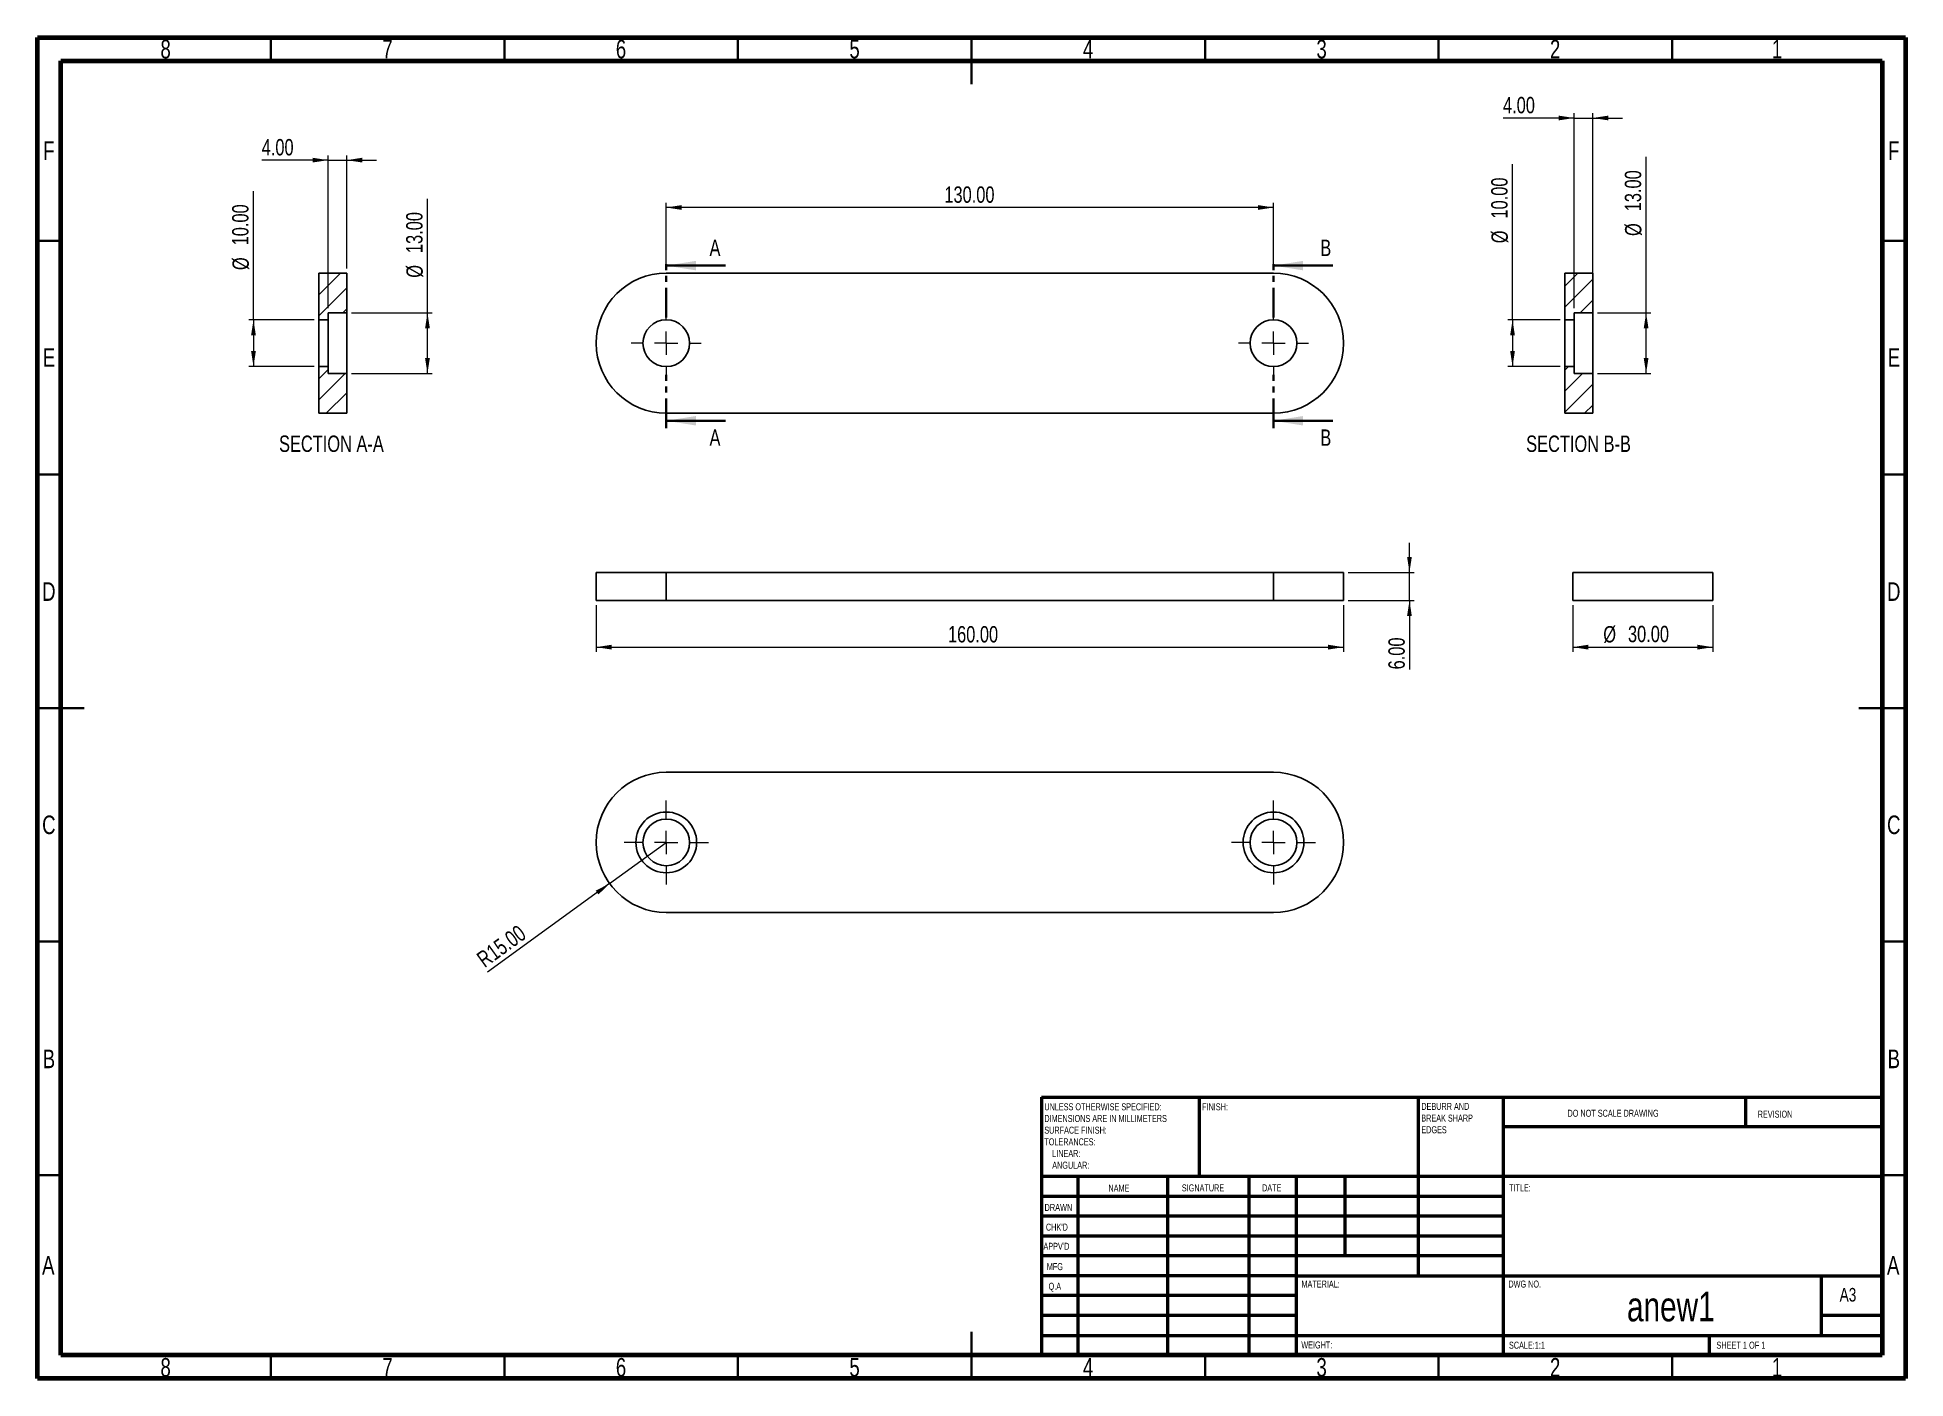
# Model space of a CAD drawing. Header units: millimetres. Extents: x 15 to 415, y 5 to 292.
import ezdxf

# ---------------------------------------------------------------- set-up
doc = ezdxf.new("R2010")
doc.units = ezdxf.units.MM
doc.linetypes.add('PHANTOM', pattern=[12.7, 6.35, -1.27, 1.27, -1.27, 1.27, -1.27])
doc.styles.add('SLDTEXTSTYLE0', font='TXT', dxfattribs={"width": 0.75})
doc.styles.add('SLDTEXTSTYLE1', font='TXT', dxfattribs={"width": 0.686449})
doc.styles.add('SLDTEXTSTYLE2', font='TXT', dxfattribs={"width": 0.6875})
doc.dimstyles.new('SLDDIMSTYLE0', dxfattribs={"dimtxt": 3.5, "dimasz": 3.302, "dimexe": 0, "dimexo": 0.0625, "dimgap": 0.875, "dimtad": 1, "dimrnd": 1e-09, "dimzin": 4, "dimdsep": 46, "dimtxsty": 'SLDTEXTSTYLE0', "dimsah": 1, "dimcen": 0.09, "dimadec": 0, "dimazin": 1, "dimtfac": 1, "dimtofl": 0, "dimtmove": 0, "dimatfit": 3, "dimfxl": 0, "dimfrac": 2, "dimtolj": 1, "dimtzin": 12, "dimarcsym": 0})
doc.dimstyles.new('SLDDIMSTYLE1', dxfattribs={"dimtxt": 3.5, "dimasz": 3.302, "dimexe": 0, "dimexo": 0.0625, "dimgap": 0.875, "dimtad": 1, "dimrnd": 1e-09, "dimzin": 4, "dimdsep": 46, "dimtxsty": 'SLDTEXTSTYLE0', "dimsah": 1, "dimcen": 0.09, "dimadec": 0, "dimazin": 1, "dimtfac": 1, "dimtmove": 0, "dimatfit": 0, "dimfxl": 0, "dimfrac": 2, "dimtolj": 1, "dimtzin": 12, "dimarcsym": 0})
doc.dimstyles.new('SLDDIMSTYLE2', dxfattribs={"dimtxt": 3.5, "dimasz": 3.302, "dimexe": 0, "dimexo": 0.0625, "dimgap": 0.875, "dimtad": 1, "dimrnd": 1e-09, "dimzin": 4, "dimdsep": 46, "dimtxsty": 'SLDTEXTSTYLE0', "dimsah": 1, "dimcen": 0, "dimadec": 0, "dimazin": 1, "dimtfac": 1, "dimtofl": 0, "dimtmove": 0, "dimatfit": 3, "dimfxl": 0, "dimfrac": 2, "dimtolj": 1, "dimtzin": 12, "dimarcsym": 0})

# ---------------------------------------------------------------- blocks, each defined once
blk = doc.blocks.new('SW_NOTE_0')
at = {"color": 0, "linetype": 'Continuous', "lineweight": 0, "char_height": 1.5, "attachment_point": 1, "style": 'SLDTEXTSTYLE0'}
for s, insert in [('UNLESS OTHERWISE SPECIFIED:', (0, 1.93)), ('SURFACE FINISH:', (0, -3.07)), ('DIMENSIONS ARE IN MILLIMETERS', (0, -0.57)), ('TOLERANCES:', (0, -5.57)), ('ANGULAR:', (1.69, -10.57)), ('LINEAR:', (1.69, -8.07))]:
    blk.add_mtext(s, dxfattribs=dict(at, insert=insert))
blk = doc.blocks.new('SW_NOTE_0_1')
at = {"color": 0, "linetype": 'Continuous', "lineweight": 0, "char_height": 1.5, "attachment_point": 1, "style": 'SLDTEXTSTYLE0'}
for s, insert in [('DEBURR AND', (0, 1.93)), ('BREAK SHARP', (0, -0.57)), ('EDGES', (0, -3.07))]:
    blk.add_mtext(s, dxfattribs=dict(at, insert=insert))
blk = doc.blocks.new('_D')
at = {"color": 7, "linetype": 'Continuous', "lineweight": 0}
for p, q in [((134.66, 170.52), (134.66, 160.52)), ((294.66, 170.52), (294.66, 160.52)), ((134.66, 161.52), (294.66, 161.52))]:
    blk.add_line(p, q, dxfattribs=at)
at = {"color": 7, "linetype": 'Continuous', "lineweight": 18}
for points in [[(134.66, 161.52), (137.96, 161.01), (137.96, 162.03)], [(294.66, 161.52), (291.35, 162.03), (291.35, 161.01)]]:
    blk.add_solid(points, dxfattribs=at)
at = {"color": 7, "linetype": 'Continuous', "lineweight": 18, "insert": (209.96, 166.03), "char_height": 3.5, "attachment_point": 1, "style": 'SLDTEXTSTYLE0'}
blk.add_mtext('160.00', dxfattribs=at)
blk = doc.blocks.new('_D_1')
at = {"color": 7, "linetype": 'Continuous', "lineweight": 0}
for p, q in [((308.77, 177.52), (308.77, 183.87)), ((295.66, 177.52), (309.77, 177.52)), ((308.77, 171.52), (308.77, 177.52)), ((295.66, 171.52), (309.77, 171.52)), ((308.77, 171.52), (308.77, 156.76))]:
    blk.add_line(p, q, dxfattribs=at)
at = {"color": 7, "linetype": 'Continuous', "lineweight": 18}
for points in [[(308.77, 177.52), (309.27, 180.82), (308.26, 180.82)], [(308.77, 171.52), (308.26, 168.22), (309.27, 168.22)]]:
    blk.add_solid(points, dxfattribs=at)
at = {"color": 7, "linetype": 'Continuous', "lineweight": 18, "insert": (304.25, 156.76), "char_height": 3.5, "attachment_point": 1, "rotation": 90, "style": 'SLDTEXTSTYLE0'}
blk.add_mtext('6.00', dxfattribs=at)
blk = doc.blocks.new('_D_2')
at = {"color": 7, "linetype": 'Continuous', "lineweight": 0}
for p, q in [((149.66, 242.56), (149.66, 256.6)), ((279.66, 242.56), (279.66, 256.6)), ((279.66, 255.6), (149.66, 255.6))]:
    blk.add_line(p, q, dxfattribs=at)
at = {"color": 7, "linetype": 'Continuous', "lineweight": 18}
for points in [[(149.66, 255.6), (152.96, 255.09), (152.96, 256.11)], [(279.66, 255.6), (276.35, 256.11), (276.35, 255.09)]]:
    blk.add_solid(points, dxfattribs=at)
at = {"color": 7, "linetype": 'Continuous', "lineweight": 18, "insert": (209.19, 260.11), "char_height": 3.5, "attachment_point": 1, "style": 'SLDTEXTSTYLE0'}
blk.add_mtext('130.00', dxfattribs=at)
blk = doc.blocks.new('SW_CENTERMARKSYMBOL_0')
at = {"color": 0, "linetype": 'Continuous', "lineweight": 18}
for p, q in [((0, 5), (0, 7.5)), ((-5, 0), (-7.5, 0)), ((0, 0), (-2.5, 0)), ((0, 0), (0, 2.5)), ((0, 0), (0, -2.5)), ((0, 0), (2.5, 0)), ((5, 0), (7.5, 0)), ((0, -5), (0, -7.5))]:
    blk.add_line(p, q, dxfattribs=at)
blk = doc.blocks.new('SW_CENTERMARKSYMBOL_1')
at = {"color": 0, "linetype": 'Continuous', "lineweight": 18}
for p, q in [((0, 5), (0, 7.5)), ((-5, 0), (-7.5, 0)), ((0, 0), (-2.5, 0)), ((0, 0), (0, 2.5)), ((0, 0), (0, -2.5)), ((0, 0), (2.5, 0)), ((5, 0), (7.5, 0)), ((0, -5), (0, -7.5))]:
    blk.add_line(p, q, dxfattribs=at)
blk = doc.blocks.new('_D_3')
at = {"color": 7, "linetype": 'Continuous', "lineweight": 0}
for q in [(149.66, 119.74), (111.36, 91.99)]:
    blk.add_line((137.51, 110.94), q, dxfattribs=at)
at = {"color": 7, "linetype": 'Continuous', "lineweight": 18}
blk.add_solid([(137.51, 110.94), (134.54, 109.41), (135.13, 108.59)], dxfattribs=at)
at = {"color": 7, "linetype": 'Continuous', "lineweight": 18, "insert": (108.72, 95.64), "char_height": 3.5, "attachment_point": 1, "rotation": 35.9257, "style": 'SLDTEXTSTYLE0'}
blk.add_mtext('R15.00', dxfattribs=at)
blk = doc.blocks.new('SW_CENTERMARKSYMBOL_2')
at = {"color": 0, "linetype": 'Continuous', "lineweight": 18}
for p, q in [((0, 5), (0, 9)), ((-5, 0), (-9, 0)), ((0, 0), (-2.5, 0)), ((0, 0), (0, 2.5)), ((0, 0), (0, -2.5)), ((0, 0), (2.5, 0)), ((5, 0), (9, 0)), ((0, -5), (0, -9))]:
    blk.add_line(p, q, dxfattribs=at)
blk = doc.blocks.new('SW_CENTERMARKSYMBOL_3')
at = {"color": 0, "linetype": 'Continuous', "lineweight": 18}
for p, q in [((0, 5), (0, 9)), ((-5, 0), (-9, 0)), ((0, 0), (-2.5, 0)), ((0, 0), (0, 2.5)), ((0, 0), (0, -2.5)), ((0, 0), (2.5, 0)), ((5, 0), (9, 0)), ((0, -5), (0, -9))]:
    blk.add_line(p, q, dxfattribs=at)
blk = doc.blocks.new('_D_4')
at = {"color": 7, "linetype": 'Continuous', "lineweight": 0}
for p, q in [((343.73, 170.52), (343.73, 160.52)), ((373.73, 170.52), (373.73, 160.52)), ((343.73, 161.52), (373.73, 161.52))]:
    blk.add_line(p, q, dxfattribs=at)
at = {"color": 7, "linetype": 'Continuous', "lineweight": 18}
for points in [[(343.73, 161.52), (347.03, 161.01), (347.03, 162.03)], [(373.73, 161.52), (370.43, 162.03), (370.43, 161.01)]]:
    blk.add_solid(points, dxfattribs=at)
at = {"color": 7, "linetype": 'Continuous', "lineweight": 18, "char_height": 3.5, "attachment_point": 1, "style": 'SLDTEXTSTYLE0'}
for s, insert in [('%%c', (350.27, 166.03)), ('30.00', (355.55, 166.09))]:
    blk.add_mtext(s, dxfattribs=dict(at, insert=insert))
blk = doc.blocks.new('_D_5')
at = {"color": 7, "linetype": 'Continuous', "lineweight": 0}
for p, q in [((98.52, 233.06), (98.52, 257.48)), ((82.25, 233.06), (99.52, 233.06)), ((98.52, 220.06), (98.52, 233.06)), ((82.25, 220.06), (99.52, 220.06))]:
    blk.add_line(p, q, dxfattribs=at)
at = {"color": 7, "linetype": 'Continuous', "lineweight": 18}
for points in [[(98.52, 233.06), (98.01, 229.76), (99.03, 229.76)], [(98.52, 220.06), (99.03, 223.37), (98.01, 223.37)]]:
    blk.add_solid(points, dxfattribs=at)
at = {"color": 7, "linetype": 'Continuous', "lineweight": 18, "char_height": 3.5, "attachment_point": 1, "rotation": 90, "style": 'SLDTEXTSTYLE0'}
for s, insert in [('13.00', (93.96, 245.84)), ('%%c', (94.01, 240.57))]:
    blk.add_mtext(s, dxfattribs=dict(at, insert=insert))
blk = doc.blocks.new('_D_6')
at = {"color": 7, "linetype": 'Continuous', "lineweight": 0}
for p, q in [((61.27, 231.56), (61.27, 259.12)), ((74.25, 231.56), (60.27, 231.56)), ((61.27, 231.56), (61.27, 221.56)), ((74.25, 221.56), (60.27, 221.56))]:
    blk.add_line(p, q, dxfattribs=at)
at = {"color": 7, "linetype": 'Continuous', "lineweight": 18}
for points in [[(61.27, 231.56), (60.76, 228.26), (61.78, 228.26)], [(61.27, 221.56), (61.78, 224.87), (60.76, 224.87)]]:
    blk.add_solid(points, dxfattribs=at)
at = {"color": 7, "linetype": 'Continuous', "lineweight": 18, "char_height": 3.5, "attachment_point": 1, "rotation": 90, "style": 'SLDTEXTSTYLE0'}
for s, insert in [('10.00', (56.7, 247.49)), ('%%c', (56.76, 242.21))]:
    blk.add_mtext(s, dxfattribs=dict(at, insert=insert))
blk = doc.blocks.new('_D_7')
at = {"color": 7, "linetype": 'Continuous', "lineweight": 0}
for p, q in [((77.25, 265.73), (63.03, 265.73)), ((77.25, 234.06), (77.25, 266.73)), ((77.25, 265.73), (81.25, 265.73)), ((81.25, 242.56), (81.25, 266.73)), ((81.25, 265.73), (87.6, 265.73))]:
    blk.add_line(p, q, dxfattribs=at)
at = {"color": 7, "linetype": 'Continuous', "lineweight": 18}
for points in [[(77.25, 265.73), (73.95, 266.24), (73.95, 265.23)], [(81.25, 265.73), (84.55, 265.23), (84.55, 266.24)]]:
    blk.add_solid(points, dxfattribs=at)
at = {"color": 7, "linetype": 'Continuous', "lineweight": 18, "insert": (63.03, 270.25), "char_height": 3.5, "attachment_point": 1, "style": 'SLDTEXTSTYLE0'}
blk.add_mtext('4.00', dxfattribs=at)
blk = doc.blocks.new('_D_8')
at = {"color": 7, "linetype": 'Continuous', "lineweight": 0}
for p, q in [((330.84, 231.56), (330.84, 264.87)), ((341.04, 231.56), (329.84, 231.56)), ((330.84, 231.56), (330.84, 221.56)), ((341.04, 221.56), (329.84, 221.56))]:
    blk.add_line(p, q, dxfattribs=at)
at = {"color": 7, "linetype": 'Continuous', "lineweight": 18}
for points in [[(330.84, 231.56), (330.33, 228.26), (331.34, 228.26)], [(330.84, 221.56), (331.34, 224.87), (330.33, 224.87)]]:
    blk.add_solid(points, dxfattribs=at)
at = {"color": 7, "linetype": 'Continuous', "lineweight": 18, "char_height": 3.5, "attachment_point": 1, "rotation": 90, "style": 'SLDTEXTSTYLE0'}
for s, insert in [('10.00', (326.27, 253.23)), ('%%c', (326.32, 247.95))]:
    blk.add_mtext(s, dxfattribs=dict(at, insert=insert))
blk = doc.blocks.new('_D_9')
at = {"color": 7, "linetype": 'Continuous', "lineweight": 0}
for p, q in [((359.43, 233.06), (359.43, 266.42)), ((349.04, 233.06), (360.43, 233.06)), ((359.43, 220.06), (359.43, 233.06)), ((349.04, 220.06), (360.43, 220.06))]:
    blk.add_line(p, q, dxfattribs=at)
at = {"color": 7, "linetype": 'Continuous', "lineweight": 18}
for points in [[(359.43, 233.06), (358.93, 229.76), (359.94, 229.76)], [(359.43, 220.06), (359.94, 223.37), (358.93, 223.37)]]:
    blk.add_solid(points, dxfattribs=at)
at = {"color": 7, "linetype": 'Continuous', "lineweight": 18, "char_height": 3.5, "attachment_point": 1, "rotation": 90, "style": 'SLDTEXTSTYLE0'}
for s, insert in [('13.00', (354.87, 254.78)), ('%%c', (354.92, 249.5))]:
    blk.add_mtext(s, dxfattribs=dict(at, insert=insert))
blk = doc.blocks.new('_D_10')
at = {"color": 7, "linetype": 'Continuous', "lineweight": 0}
for p, q in [((344.04, 274.75), (328.8, 274.75)), ((344.04, 234.06), (344.04, 275.75)), ((344.04, 274.75), (348.04, 274.75)), ((348.04, 234.06), (348.04, 275.75)), ((348.04, 274.75), (354.39, 274.75))]:
    blk.add_line(p, q, dxfattribs=at)
at = {"color": 7, "linetype": 'Continuous', "lineweight": 18}
for points in [[(344.04, 274.75), (340.73, 275.26), (340.73, 274.24)], [(348.04, 274.75), (351.34, 274.24), (351.34, 275.26)]]:
    blk.add_solid(points, dxfattribs=at)
at = {"color": 7, "linetype": 'Continuous', "lineweight": 18, "insert": (328.8, 279.26), "char_height": 3.5, "attachment_point": 1, "style": 'SLDTEXTSTYLE0'}
blk.add_mtext('4.00', dxfattribs=at)

msp = doc.modelspace()

# ---------------------------------------------------------------- hatches: boundary and pattern name
at = {"linetype": 'Continuous', "lineweight": 18}
h = msp.add_hatch(dxfattribs=at)
h.set_pattern_fill('ANSI31', style=0)
h.paths.add_polyline_path([(75.251, 241.563), (75.251, 231.563), (77.251, 231.563), (77.251, 233.063), (81.251, 233.063), (81.251, 241.563)], flags=0)
h = msp.add_hatch(dxfattribs=at)
h.set_pattern_fill('ANSI31', style=0)
h.paths.add_polyline_path([(342.036, 241.563), (342.036, 231.563), (344.036, 231.563), (344.036, 233.063), (348.036, 233.063), (348.036, 241.563)], flags=0)
h = msp.add_hatch(dxfattribs=at)
h.set_pattern_fill('ANSI31', style=0)
h.paths.add_polyline_path([(75.251, 221.563), (75.251, 211.563), (81.251, 211.563), (81.251, 220.063), (77.251, 220.063), (77.251, 221.563)], flags=0)
h = msp.add_hatch(dxfattribs=at)
h.set_pattern_fill('ANSI31', style=0)
h.paths.add_polyline_path([(342.036, 221.563), (342.036, 211.563), (348.036, 211.563), (348.036, 220.063), (344.036, 220.063), (344.036, 221.563)], flags=0)

# ---------------------------------------------------------------- linework, layer by layer
at = {"color": 7, "linetype": 'Continuous', "lineweight": 70}
for p, q in [((15, 5), (15, 292)), ((15, 292), (415, 292)), ((415, 292), (415, 5)), ((20, 10), (20, 287)), ((20, 287), (410, 287)), ((410, 287), (410, 10)), ((410, 10), (20, 10)), ((415, 5), (15, 5))]:
    msp.add_line(p, q, dxfattribs=at)
at = {"color": 7, "linetype": 'Continuous', "lineweight": 35}
for p, q in [((65, 287), (65, 292)), ((115, 287), (115, 292)), ((165, 287), (165, 292)), ((215, 292), (215, 282)), ((215, 287), (215, 292)), ((265, 287), (265, 292)), ((315, 287), (315, 292)), ((365, 287), (365, 292)), ((20, 248.5), (15, 248.5)), ((410, 248.5), (415, 248.5)), ((162.356, 243.163), (149.656, 243.163)), ((292.356, 243.163), (279.656, 243.163)), ((162.356, 209.963), (149.656, 209.963)), ((292.356, 209.963), (279.656, 209.963)), ((20, 198.5), (15, 198.5)), ((410, 198.5), (415, 198.5)), ((15, 148.5), (25, 148.5)), ((20, 148.5), (15, 148.5)), ((415, 148.5), (405, 148.5)), ((410, 148.5), (415, 148.5)), ((20, 98.5), (15, 98.5)), ((410, 98.5), (415, 98.5)), ((20, 48.5), (15, 48.5)), ((410, 48.5), (415, 48.5)), ((215, 5), (215, 15)), ((65, 10), (65, 5)), ((115, 10), (115, 5)), ((165, 10), (165, 5)), ((215, 10), (215, 5)), ((265, 10), (265, 5)), ((315, 10), (315, 5)), ((365, 10), (365, 5))]:
    msp.add_line(p, q, dxfattribs=at)
at = {"color": 7, "linetype": 'PHANTOM', "lineweight": 35}
for p, q in [((149.656, 232.051), (149.656, 244.751)), ((279.656, 232.051), (279.656, 244.751)), ((149.656, 208.376), (149.656, 221.082)), ((279.656, 208.376), (279.656, 221.082))]:
    msp.add_line(p, q, dxfattribs=at)
at = {"color": 7, "linetype": 'Continuous', "lineweight": 25}
for p, q in [((81.251, 241.563), (75.251, 241.563)), ((75.251, 231.563), (75.251, 241.563)), ((81.251, 233.063), (81.251, 241.563)), ((279.656, 241.563), (149.656, 241.563)), ((348.036, 241.563), (342.036, 241.563)), ((342.036, 231.563), (342.036, 241.563)), ((348.036, 233.063), (348.036, 241.563)), ((77.251, 233.063), (81.251, 233.063)), ((77.251, 233.063), (77.251, 231.563)), ((81.251, 220.063), (81.251, 233.063)), ((344.036, 233.063), (348.036, 233.063)), ((344.036, 233.063), (344.036, 231.563)), ((348.036, 220.063), (348.036, 233.063)), ((77.251, 231.563), (75.251, 231.563)), ((75.251, 231.563), (75.251, 221.563)), ((77.251, 221.563), (77.251, 231.563)), ((344.036, 231.563), (342.036, 231.563)), ((342.036, 231.563), (342.036, 221.563)), ((344.036, 221.563), (344.036, 231.563)), ((75.251, 221.563), (77.251, 221.563)), ((75.251, 211.563), (75.251, 221.563)), ((77.251, 221.563), (77.251, 220.063)), ((81.251, 220.063), (77.251, 220.063)), ((81.251, 211.563), (81.251, 220.063)), ((342.036, 221.563), (344.036, 221.563)), ((342.036, 211.563), (342.036, 221.563)), ((344.036, 221.563), (344.036, 220.063)), ((348.036, 220.063), (344.036, 220.063)), ((348.036, 211.563), (348.036, 220.063)), ((75.251, 211.563), (81.251, 211.563)), ((149.656, 211.563), (279.656, 211.563)), ((342.036, 211.563), (348.036, 211.563)), ((134.656, 177.521), (134.656, 171.521)), ((134.656, 177.521), (149.656, 177.521)), ((149.656, 177.521), (149.656, 171.521)), ((149.656, 177.521), (279.656, 177.521)), ((279.656, 177.521), (279.656, 171.521)), ((279.656, 177.521), (294.656, 177.521)), ((294.656, 171.521), (294.656, 177.521)), ((343.731, 177.521), (343.731, 171.521)), ((343.731, 177.521), (373.731, 177.521)), ((373.731, 177.521), (373.731, 171.521)), ((134.656, 171.521), (149.656, 171.521)), ((149.656, 171.521), (279.656, 171.521)), ((279.656, 171.521), (294.656, 171.521)), ((343.731, 171.521), (373.731, 171.521)), ((149.656, 134.74), (279.656, 134.74)), ((279.656, 104.74), (149.656, 104.74))]:
    msp.add_line(p, q, dxfattribs=at)
at = {"color": 7, "linetype": 'Continuous', "lineweight": 50}
for p, q in [((230, 65.25), (410, 65.25)), ((230, 65.25), (230, 10)), ((263.8, 48.25), (263.8, 65.25)), ((310.6, 65.25), (310.6, 27)), ((328.8, 65.25), (328.8, 10)), ((380.8, 58.875), (380.8, 65.25)), ((410, 58.875), (328.8, 58.875)), ((410, 48.25), (230, 48.25)), ((237.8, 48.25), (237.8, 10)), ((256.991, 48.25), (256.991, 10)), ((274.399, 48.25), (274.399, 10)), ((284.6, 10), (284.6, 48.25)), ((295, 31.25), (295, 48.25)), ((328.8, 44), (230, 44)), ((328.8, 39.75), (230, 39.75)), ((328.8, 35.5), (230, 35.5)), ((328.8, 31.25), (230, 31.25)), ((284.6, 27), (230, 27)), ((284.6, 27), (410, 27)), ((397, 14.25), (397, 27)), ((284.6, 22.75), (230, 22.75)), ((284.6, 18.5), (230, 18.5)), ((410, 18.5), (397, 18.5)), ((230, 14.25), (410, 14.25)), ((373, 10), (373, 14.25))]:
    msp.add_line(p, q, dxfattribs=at)
at = {"color": 7, "linetype": 'Continuous', "lineweight": 25}
for centre, radius in [((149.656, 226.563), 5), ((279.656, 226.563), 5), ((149.656, 119.74), 6.5), ((149.656, 119.74), 5), ((279.656, 119.74), 6.5), ((279.656, 119.74), 5)]:
    msp.add_circle(centre, radius, dxfattribs=at)
for centre, start, end in [((149.656, 226.563), 90, 270), ((279.656, 226.563), 270, 90), ((149.656, 119.74), 90, 270), ((279.656, 119.74), 270, 90)]:
    msp.add_arc(centre, 15, start, end, dxfattribs=at)
at = {"color": 7, "linetype": 'Continuous', "lineweight": 35}
for points in [[(149.656, 243.163), (156.006, 242.147), (156.006, 244.179)], [(279.656, 243.163), (286.006, 242.147), (286.006, 244.179)], [(149.656, 209.963), (156.006, 208.947), (156.006, 210.979)], [(279.656, 209.963), (286.006, 208.947), (286.006, 210.979)]]:
    msp.add_solid(points, dxfattribs=at)

# ---------------------------------------------------------------- block references
at = {"color": 7, "linetype": 'Continuous', "lineweight": 0}
for name, p in [('SW_CENTERMARKSYMBOL_0', (149.656, 226.563)), ('SW_CENTERMARKSYMBOL_1', (279.656, 226.563)), ('SW_CENTERMARKSYMBOL_2', (149.656, 119.74)), ('SW_CENTERMARKSYMBOL_3', (279.656, 119.74)), ('SW_NOTE_0_1', (311.309, 62.069)), ('SW_NOTE_0', (230.594, 61.987))]:
    msp.add_blockref(name, p, dxfattribs=at)

# ---------------------------------------------------------------- texts
for s, insert, char_height, attachment_point, style in [('8', (42.46, 291.489), 3.969, 2, 'SLDTEXTSTYLE0'), ('7', (89.96, 291.489), 3.969, 2, 'SLDTEXTSTYLE0'), ('6', (139.96, 291.489), 3.969, 2, 'SLDTEXTSTYLE0'), ('5', (189.96, 291.489), 3.969, 2, 'SLDTEXTSTYLE0'), ('4', (239.96, 291.489), 3.969, 2, 'SLDTEXTSTYLE0'), ('3', (289.96, 291.489), 3.969, 2, 'SLDTEXTSTYLE0'), ('2', (339.96, 291.489), 3.969, 2, 'SLDTEXTSTYLE0'), ('1', (387.46, 291.489), 3.969, 2, 'SLDTEXTSTYLE0'), ('F', (17.458, 269.739), 3.969, 2, 'SLDTEXTSTYLE0'), ('F', (412.458, 269.739), 3.969, 2, 'SLDTEXTSTYLE0'), ('E', (17.508, 225.489), 3.969, 2, 'SLDTEXTSTYLE0'), ('E', (412.508, 225.489), 3.969, 2, 'SLDTEXTSTYLE0'), ('SECTION A-A', (77.958, 206.799), 3.5, 2, 'SLDTEXTSTYLE0'), ('SECTION B-B', (344.969, 206.799), 3.5, 2, 'SLDTEXTSTYLE0'), ('D', (17.453, 175.398), 3.969, 2, 'SLDTEXTSTYLE0'), ('D', (412.453, 175.398), 3.969, 2, 'SLDTEXTSTYLE0'), ('C', (17.459, 125.489), 3.969, 2, 'SLDTEXTSTYLE0'), ('C', (412.459, 125.489), 3.969, 2, 'SLDTEXTSTYLE0'), ('B', (17.471, 75.398), 3.969, 2, 'SLDTEXTSTYLE0'), ('B', (412.471, 75.398), 3.969, 2, 'SLDTEXTSTYLE0'), ('FINISH:', (264.371, 63.919), 1.5, 1, 'SLDTEXTSTYLE0'), ('DO NOT SCALE DRAWING', (342.615, 62.533), 1.5, 1, 'SLDTEXTSTYLE0'), ('REVISION', (383.328, 62.335), 1.5, 1, 'SLDTEXTSTYLE0'), ('NAME', (244.322, 46.501), 1.5, 1, 'SLDTEXTSTYLE0'), ('SIGNATURE', (260.034, 46.562), 1.5, 1, 'SLDTEXTSTYLE0'), ('DATE', (277.215, 46.576), 1.5, 1, 'SLDTEXTSTYLE0'), ('TITLE:', (330.09, 46.576), 1.5, 1, 'SLDTEXTSTYLE0'), ('DRAWN', (230.643, 42.385), 1.5, 1, 'SLDTEXTSTYLE1'), ("CHK'D", (230.939, 38.162), 1.5, 1, 'SLDTEXTSTYLE0'), ("APPV'D", (230.402, 34.066), 1.5, 1, 'SLDTEXTSTYLE0'), ('A', (17.34, 31.239), 3.969, 2, 'SLDTEXTSTYLE0'), ('MFG', (231.124, 29.716), 1.5, 1, 'SLDTEXTSTYLE0'), ('A', (412.34, 31.239), 3.969, 2, 'SLDTEXTSTYLE0'), ('Q.A', (231.509, 25.505), 1.5, 1, 'SLDTEXTSTYLE0'), ('MATERIAL:', (285.646, 25.986), 1.5, 1, 'SLDTEXTSTYLE0'), ('DWG NO.', (329.953, 25.986), 1.5, 1, 'SLDTEXTSTYLE0'), ('A3', (400.871, 24.406), 2.9104, 1, 'SLDTEXTSTYLE0'), ('anew1', (364.724, 23.607), 6.35, 2, 'SLDTEXTSTYLE0'), ('WEIGHT:', (285.618, 12.949), 1.4986, 1, 'SLDTEXTSTYLE0'), ('SCALE:1:1', (330.074, 12.9), 1.5, 1, 'SLDTEXTSTYLE0'), ('SHEET 1 OF 1', (374.478, 12.9), 1.5, 1, 'SLDTEXTSTYLE2'), ('8', (42.46, 9.398), 3.969, 2, 'SLDTEXTSTYLE0'), ('7', (89.96, 9.398), 3.969, 2, 'SLDTEXTSTYLE0'), ('6', (139.96, 9.398), 3.969, 2, 'SLDTEXTSTYLE0'), ('5', (189.96, 9.398), 3.969, 2, 'SLDTEXTSTYLE0'), ('4', (239.96, 9.398), 3.969, 2, 'SLDTEXTSTYLE0'), ('3', (289.96, 9.398), 3.969, 2, 'SLDTEXTSTYLE0'), ('2', (339.96, 9.398), 3.969, 2, 'SLDTEXTSTYLE0'), ('1', (387.46, 9.398), 3.969, 2, 'SLDTEXTSTYLE0')]:
    msp.add_mtext(s, dxfattribs=dict(at, insert=insert, char_height=char_height, attachment_point=attachment_point, style=style))
at = {"color": 7, "linetype": 'Continuous', "char_height": 3.5, "attachment_point": 1, "style": 'SLDTEXTSTYLE0'}
for s, insert in [('A', (158.908, 248.718)), ('B', (289.681, 248.718)), ('A', (158.908, 208.113)), ('B', (289.681, 208.113))]:
    msp.add_mtext(s, dxfattribs=dict(at, insert=insert))

# ---------------------------------------------------------------- dimensions: what is measured, and where the dimension line sits
at = {"color": 7, "linetype": 'Continuous', "lineweight": 18}
for base, p1, p2, dimstyle, picture, middle in [((348.036, 274.748), (344.036, 233.063), (348.036, 233.063), 'SLDDIMSTYLE1', '_D_10', (333.323, 274.748)), ((81.251, 265.734), (77.251, 233.063), (81.251, 241.563), 'SLDDIMSTYLE1', '_D_7', (67.552, 265.734)), ((294.656, 161.521), (134.656, 171.521), (294.656, 171.521), 'SLDDIMSTYLE0', '_D', (217.067, 161.521))]:
    dim = msp.add_linear_dim(base=base, p1=p1, p2=p2, dimstyle=dimstyle, dxfattribs=at)
    dim.commit()
    dim.dimension.update_dxf_attribs({"geometry": picture, "text_midpoint": middle, "dimtype": 160})
for base, p1, p2, picture, middle in [((330.836, 221.563), (342.036, 231.563), (342.036, 221.563), '_D_8', (330.836, 256.409)), ((359.433, 233.063), (348.036, 220.063), (348.036, 233.063), '_D_9', (359.433, 257.963)), ((61.269, 221.563), (75.251, 231.563), (75.251, 221.563), '_D_6', (61.269, 250.667)), ((98.52, 233.063), (81.251, 220.063), (81.251, 233.063), '_D_5', (98.52, 249.023))]:
    dim = msp.add_linear_dim(base=base, p1=p1, p2=p2, angle=90, text='%%c<>', dimstyle='SLDDIMSTYLE0', dxfattribs=at)
    dim.commit()
    dim.dimension.update_dxf_attribs({"geometry": picture, "text_midpoint": middle, "dimtype": 160})
for base, p1, p2, angle, dimstyle, picture, middle in [((149.656, 255.597), (279.656, 241.563), (149.656, 241.563), 0, 'SLDDIMSTYLE0', '_D_2', (216.3, 255.597)), ((308.766, 177.521), (294.656, 171.521), (294.656, 177.521), 90, 'SLDDIMSTYLE1', '_D_1', (308.766, 161.291))]:
    dim = msp.add_linear_dim(base=base, p1=p1, p2=p2, angle=angle, dimstyle=dimstyle, dxfattribs=at)
    dim.commit()
    dim.dimension.update_dxf_attribs({"geometry": picture, "text_midpoint": middle, "dimtype": 160})
dim = msp.add_linear_dim(base=(373.731, 161.521), p1=(343.731, 171.521), p2=(373.731, 171.521), text='%%c<>', dimstyle='SLDDIMSTYLE1', dxfattribs=at)
dim.commit()
dim.dimension.update_dxf_attribs({"geometry": '_D_4', "text_midpoint": (358.731, 161.521), "dimtype": 160})
dim = msp.add_radius_dim(center=(149.656, 119.74), mpoint=(137.51, 110.939), dimstyle='SLDDIMSTYLE2', dxfattribs=at)
dim.commit()
dim.dimension.update_dxf_attribs({"geometry": '_D_3', "text_midpoint": (117.146, 96.184), "dimtype": 164})

doc.saveas('drawing.dxf')
